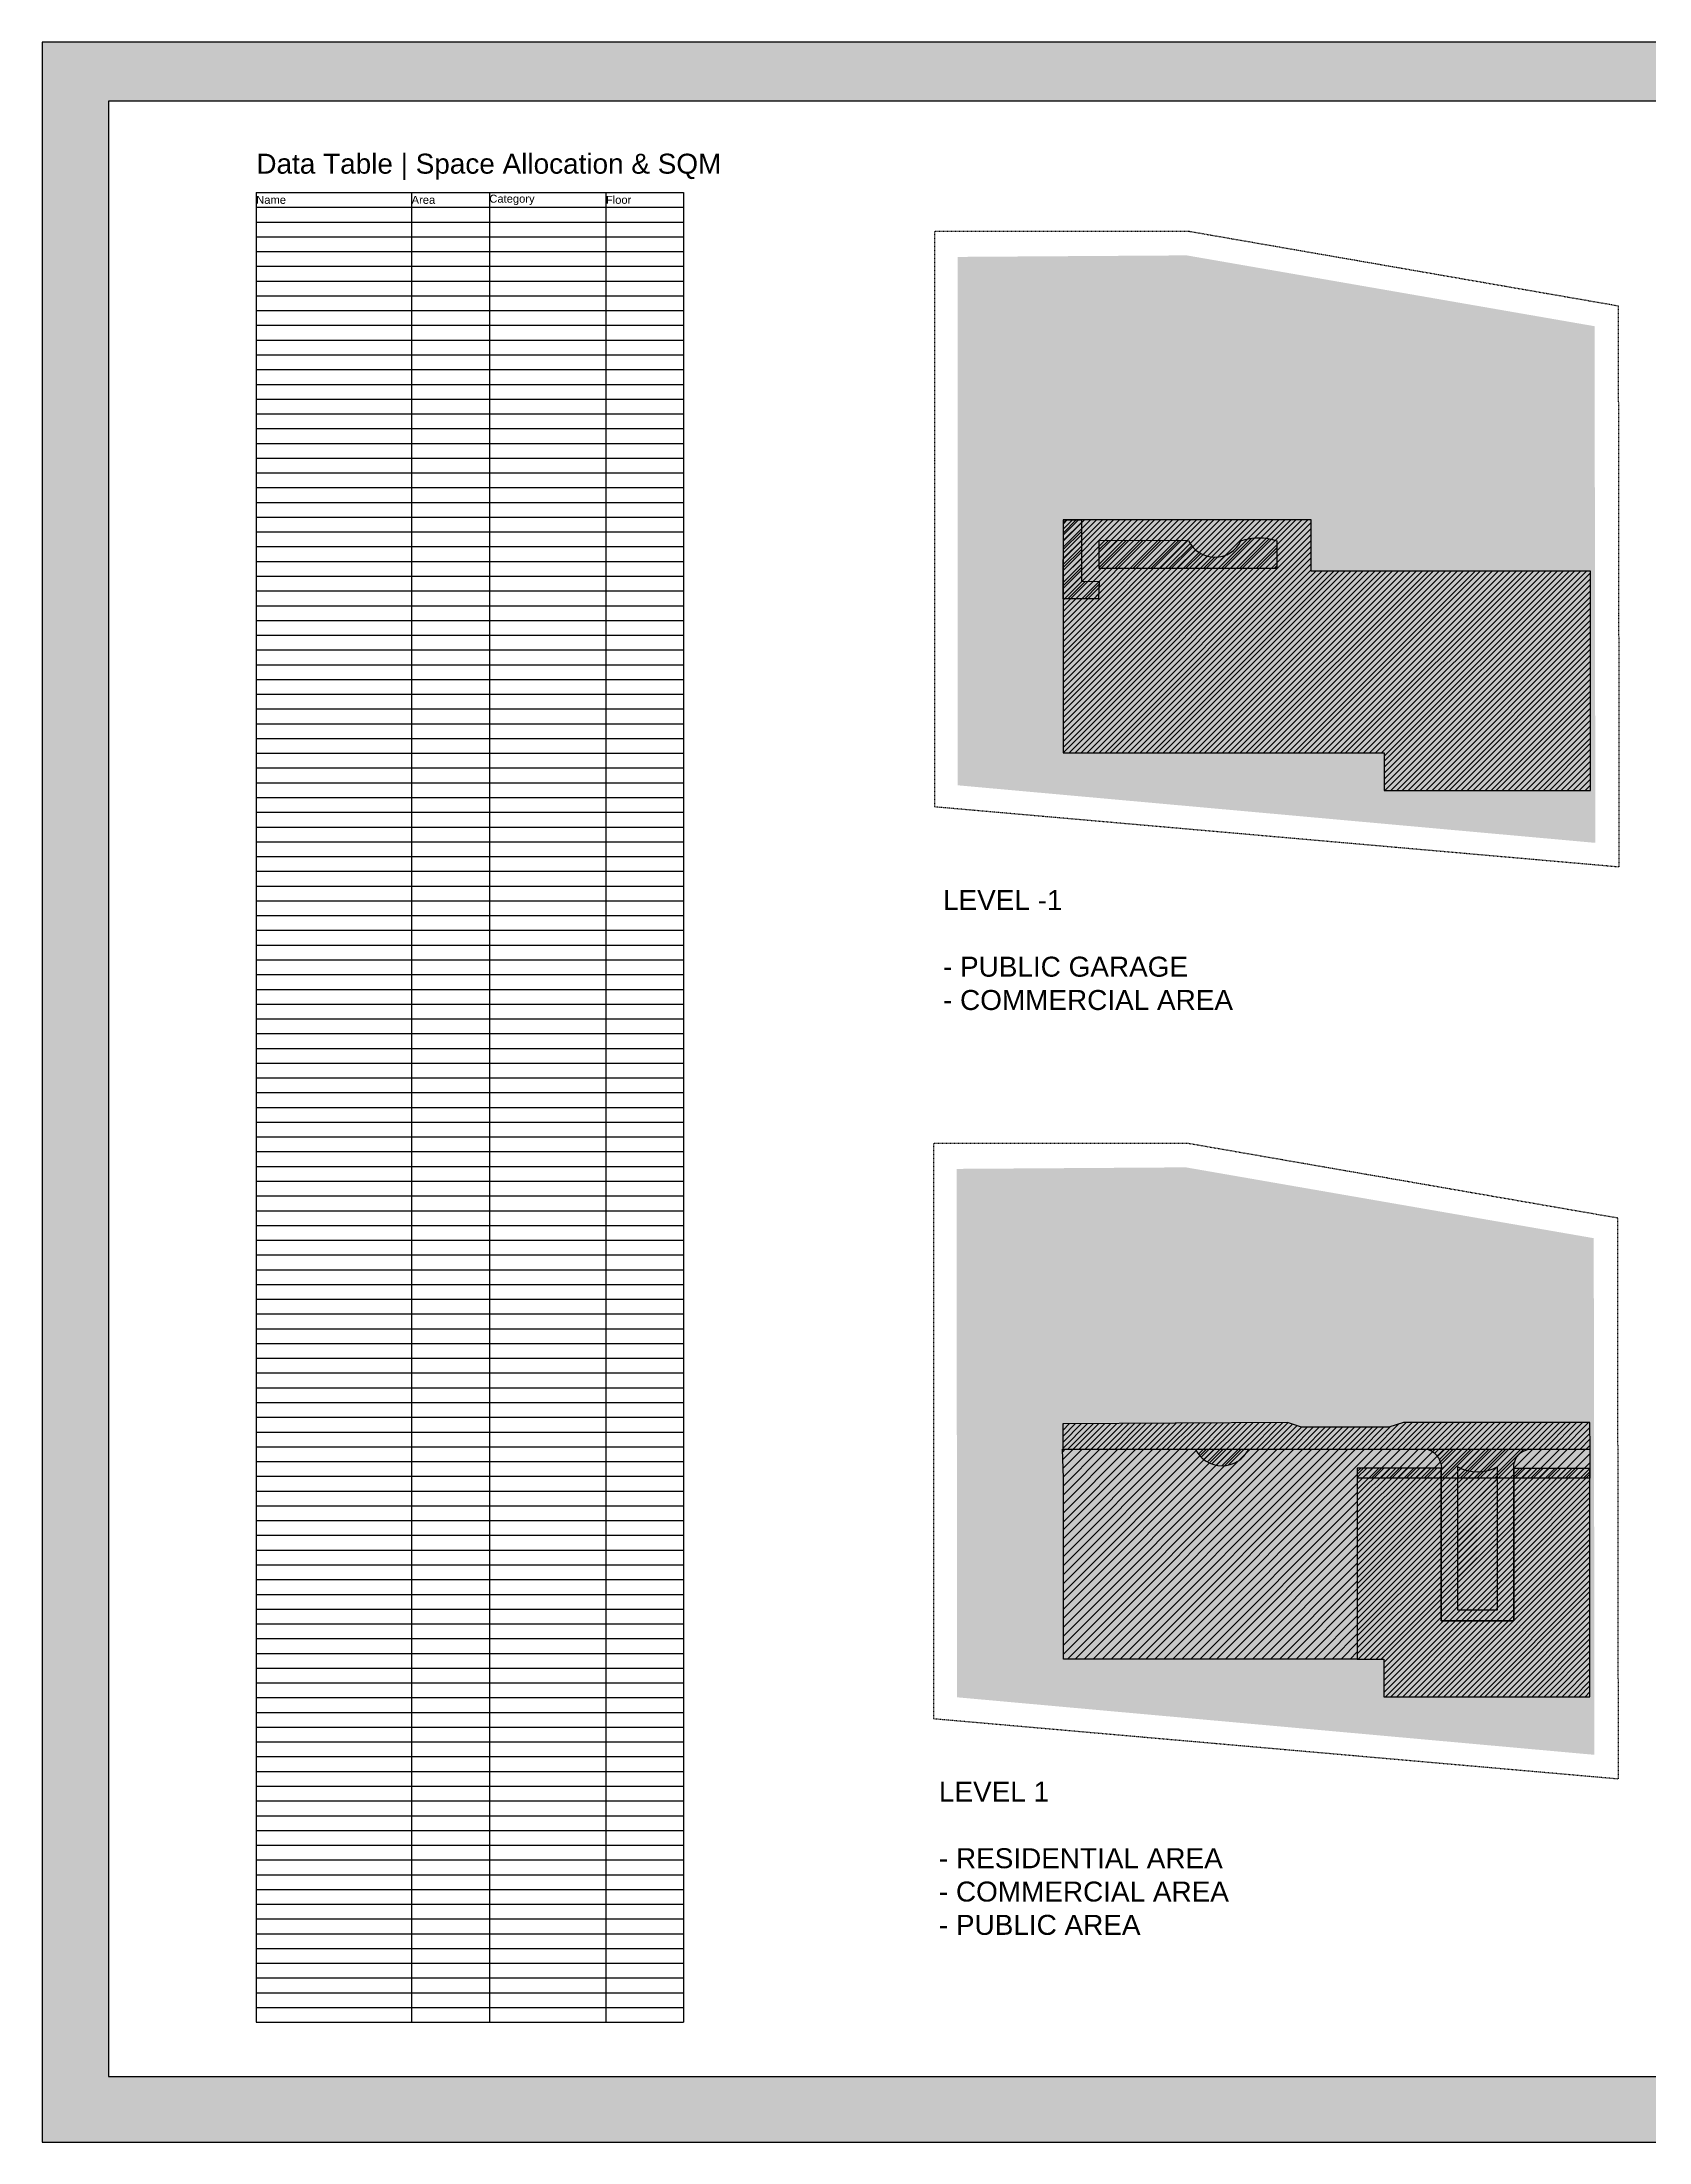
# Model space of a CAD drawing. Header units: metres. Extents: x 183920 to 188551, y 20757 to 23715.
# Drawn here: x 185131.3 to 185372.6, y 21119.2 to 21434.5 of the extents above; entities that cross this region are included whole.
import ezdxf

# ---------------------------------------------------------------- set-up
doc = ezdxf.new("R2010")
doc.units = ezdxf.units.M
for name, pattern in [('Commercial', [0]), ('Light Grey Page Line', [0]), ('Page Lines', [0]), ('Property boundary', [0.00111125, 0.0003175, -0.00015875, 0.0003175, -0.00015875, 0, -0.00015875]), ('Public', [0]), ('Residential', [0])]:
    doc.linetypes.add(name, pattern=pattern)
for name, color, linetype, true_color in [('Imported blocks_1', 7, 'Continuous', 0xc57dd9), ('PDF Import', 7, 'Continuous', 0xff1493), ('Title blocks & Legend', 7, 'Continuous', 0xf890f8), ('Walls', 7, 'Continuous', 0x68db4c), ('Zoning', 7, 'Continuous', 0x47d2e2)]:
    doc.layers.add(name, color=color, linetype=linetype, true_color=true_color)
doc.styles.add('Style', font='', dxfattribs={"height": 3})
doc.styles.add('Style_12', font='', dxfattribs={"height": 3})
doc.styles.add('Style_6', font='', dxfattribs={"height": 1.2})
doc.styles.get('Style').set_extended_font_data('arial')
doc.styles.get('Style_12').set_extended_font_data('arial')
doc.styles.get('Style_6').set_extended_font_data('arial')
pattern_1 = [(45, (0, 0), (-3.535533905932737, 3.535533905932738), []), (45, (0.8999999999999999, 0), (-3.535533905932737, 3.535533905932738), []), (45, (1.8, 0), (-3.535533905932737, 3.535533905932738), []), (45, (2.7, 0), (-3.535533905932737, 3.535533905932738), []), (45, (3.6, 0), (-3.535533905932737, 3.535533905932738), []), (45, (4.5, 0), (-3.535533905932737, 3.535533905932738), []), (45, (5.4, 0), (-3.535533905932737, 3.535533905932738), []), (45, (6.3, 0), (-3.535533905932737, 3.535533905932738), [])]
pattern_2 = [(45, (0, 0), (-5.303300858899106, 5.303300858899107), []), (45, (1.35, 0), (-5.303300858899106, 5.303300858899107), []), (45, (2.7, 0), (-5.303300858899106, 5.303300858899107), []), (45, (4.050000000000001, 0), (-5.303300858899106, 5.303300858899107), []), (45, (5.399999999999999, 0), (-5.303300858899106, 5.303300858899107), []), (45, (6.75, 0), (-5.303300858899106, 5.303300858899107), []), (45, (8.100000000000001, 0), (-5.303300858899106, 5.303300858899107), []), (45, (9.45, 0), (-5.303300858899106, 5.303300858899107), [])]

# ---------------------------------------------------------------- blocks, each defined once
blk = doc.blocks.new('Group 11_2')
at = {"layer": 'Zoning', "linetype": 'Property boundary'}
blk.add_lwpolyline([(185902.589719177, 20637.36246918879), (185902.246874185, 20878.51506117249), (185717.4754785246, 20910.6), (185608.0345602202, 20910.59999998474), (185608.0343258452, 20663.2453936615), (185902.589719177, 20637.36246918879)], close=True, dxfattribs=at)
blk = doc.blocks.new('A3  Title block minimal vertical')
at = {"layer": 'Imported blocks_1', "transparency": 33554483}
blk.add_hatch(color=256, dxfattribs=at).paths.add_polyline_path([(-0.2099314073314251, -0.1483019521171113), (-0.2005320687812578, -0.1390564406268284), (-0.2005320687812578, 0.1399498981545296), (0.1550605809780995, 0.1399498981545296), (0.1550605809780995, -0.1390564406268284), (-0.2005320687812578, -0.1390564406268284), (-0.2099314073314251, -0.1483019521171113), (0.2099314073314676, -0.1483019521171113), (0.2099314073314676, 0.1483019521171195), (-0.2099314073314251, 0.1483019521171195), (-0.2099314073314251, -0.1483019521171113)], flags=0)
at = {"layer": 'Imported blocks_1', "linetype": 'Page Lines'}
blk.add_lwpolyline([(-0.2099314073314248, -0.1483019521171226), (0.2099314073314677, -0.1483019521171226), (0.2099314073314677, 0.1483019521171085), (-0.2099314073314248, 0.1483019521171085), (-0.2099314073314248, -0.1483019521171226)], close=True, dxfattribs=at)
at = {"layer": 'Imported blocks_1', "linetype": 'Light Grey Page Line'}
blk.add_lwpolyline([(-0.2005320687812571, -0.1390564406268426), (0.2016915466515925, -0.1390564406268426), (0.2016915466515925, 0.1399498981545153), (-0.2005320687812571, 0.1399498981545153), (-0.2005320687812571, -0.1390564406268426)], close=True, dxfattribs=at)
blk = doc.blocks.new('*T112')
at = {"layer": 'Title blocks & Legend', "color": 0, "linetype": 'ByBlock', "lineweight": -2}
for p, q in [((0, 0), (64.16399002873493, 0)), ((0, 0), (0, -274.7087708495226)), ((23.33236001044909, 0), (23.33236001044909, -274.7087708495226)), ((34.99854001567361, 0), (34.99854001567361, -274.7087708495226)), ((52.4978100235104, 0), (52.4978100235104, -274.7087708495226)), ((64.16399002873493, 0), (64.16399002873493, -274.7087708495226)), ((0, -2.215393313302603), (64.16399002873493, -2.215393313302603)), ((0, -4.430786626605205), (64.16399002873493, -4.430786626605205)), ((0, -6.646179939907809), (64.16399002873493, -6.646179939907809)), ((0, -8.86157325321041), (64.16399002873493, -8.86157325321041)), ((0, -11.07696656651301), (64.16399002873493, -11.07696656651301)), ((0, -13.29235987981562), (64.16399002873493, -13.29235987981562)), ((0, -15.50775319311822), (64.16399002873493, -15.50775319311822)), ((0, -17.72314650642082), (64.16399002873493, -17.72314650642082)), ((0, -19.93853981972342), (64.16399002873493, -19.93853981972342)), ((0, -22.15393313302603), (64.16399002873493, -22.15393313302603)), ((0, -24.36932644632863), (64.16399002873493, -24.36932644632863)), ((0, -26.58471975963123), (64.16399002873493, -26.58471975963123)), ((0, -28.80011307293383), (64.16399002873493, -28.80011307293383)), ((0, -31.01550638623644), (64.16399002873493, -31.01550638623644)), ((0, -33.23089969953904), (64.16399002873493, -33.23089969953904)), ((0, -35.44629301284164), (64.16399002873493, -35.44629301284164)), ((0, -37.66168632614425), (64.16399002873493, -37.66168632614425)), ((0, -39.87707963944685), (64.16399002873493, -39.87707963944685)), ((0, -42.09247295274946), (64.16399002873493, -42.09247295274946)), ((0, -44.30786626605207), (64.16399002873493, -44.30786626605207)), ((0, -46.52325957935467), (64.16399002873493, -46.52325957935467)), ((0, -48.73865289265728), (64.16399002873493, -48.73865289265728)), ((0, -50.95404620595988), (64.16399002873493, -50.95404620595988)), ((0, -53.16943951926249), (64.16399002873493, -53.16943951926249)), ((0, -55.3848328325651), (64.16399002873493, -55.3848328325651)), ((0, -57.6002261458677), (64.16399002873493, -57.6002261458677)), ((0, -59.81561945917031), (64.16399002873493, -59.81561945917031)), ((0, -62.03101277247291), (64.16399002873493, -62.03101277247291)), ((0, -64.24640608577552), (64.16399002873493, -64.24640608577552)), ((0, -66.46179939907812), (64.16399002873493, -66.46179939907812)), ((0, -68.67719271238072), (64.16399002873493, -68.67719271238072)), ((0, -70.89258602568331), (64.16399002873493, -70.89258602568331)), ((0, -73.10797933898591), (64.16399002873493, -73.10797933898591)), ((0, -75.32337265228851), (64.16399002873493, -75.32337265228851)), ((0, -77.53876596559111), (64.16399002873493, -77.53876596559111)), ((0, -79.75415927889371), (64.16399002873493, -79.75415927889371)), ((0, -81.96955259219631), (64.16399002873493, -81.96955259219631)), ((0, -84.1849459054989), (64.16399002873493, -84.1849459054989)), ((0, -86.4003392188015), (64.16399002873493, -86.4003392188015)), ((0, -88.6157325321041), (64.16399002873493, -88.6157325321041)), ((0, -90.8311258454067), (64.16399002873493, -90.8311258454067)), ((0, -93.0465191587093), (64.16399002873493, -93.0465191587093)), ((0, -95.2619124720119), (64.16399002873493, -95.2619124720119)), ((0, -97.4773057853145), (64.16399002873493, -97.4773057853145)), ((0, -99.6926990986171), (64.16399002873493, -99.6926990986171)), ((0, -101.9080924119197), (64.16399002873493, -101.9080924119197)), ((0, -104.1234857252223), (64.16399002873493, -104.1234857252223)), ((0, -106.3388790385249), (64.16399002873493, -106.3388790385249)), ((0, -108.5542723518275), (64.16399002873493, -108.5542723518275)), ((0, -110.7696656651301), (64.16399002873493, -110.7696656651301)), ((0, -112.9850589784327), (64.16399002873493, -112.9850589784327)), ((0, -115.2004522917353), (64.16399002873493, -115.2004522917353)), ((0, -117.4158456050379), (64.16399002873493, -117.4158456050379)), ((0, -119.6312389183405), (64.16399002873493, -119.6312389183405)), ((0, -121.8466322316431), (64.16399002873493, -121.8466322316431)), ((0, -124.0620255449457), (64.16399002873493, -124.0620255449457)), ((0, -126.2774188582483), (64.16399002873493, -126.2774188582483)), ((0, -128.4928121715509), (64.16399002873493, -128.4928121715509)), ((0, -130.7082054848535), (64.16399002873493, -130.7082054848535)), ((0, -132.9235987981561), (64.16399002873493, -132.9235987981561)), ((0, -135.1389921114587), (64.16399002873493, -135.1389921114587)), ((0, -137.3543854247613), (64.16399002873493, -137.3543854247613)), ((0, -139.5697787380639), (64.16399002873493, -139.5697787380639)), ((0, -141.7851720513665), (64.16399002873493, -141.7851720513665)), ((0, -144.0005653646691), (64.16399002873493, -144.0005653646691)), ((0, -146.2159586779717), (64.16399002873493, -146.2159586779717)), ((0, -148.4313519912743), (64.16399002873493, -148.4313519912743)), ((0, -150.6467453045769), (64.16399002873493, -150.6467453045769)), ((0, -152.8621386178795), (64.16399002873493, -152.8621386178795)), ((0, -155.0775319311821), (64.16399002873493, -155.0775319311821)), ((0, -157.2929252444847), (64.16399002873493, -157.2929252444847)), ((0, -159.5083185577873), (64.16399002873493, -159.5083185577873)), ((0, -161.7237118710899), (64.16399002873493, -161.7237118710899)), ((0, -163.9391051843925), (64.16399002873493, -163.9391051843925)), ((0, -166.1544984976951), (64.16399002873493, -166.1544984976951)), ((0, -168.3698918109977), (64.16399002873493, -168.3698918109977)), ((0, -170.5852851243003), (64.16399002873493, -170.5852851243003)), ((0, -172.8006784376029), (64.16399002873493, -172.8006784376029)), ((0, -175.0160717509055), (64.16399002873493, -175.0160717509055)), ((0, -177.2314650642081), (64.16399002873493, -177.2314650642081)), ((0, -179.4468583775107), (64.16399002873493, -179.4468583775107)), ((0, -181.6622516908133), (64.16399002873493, -181.6622516908133)), ((0, -183.8776450041159), (64.16399002873493, -183.8776450041159)), ((0, -186.0930383174185), (64.16399002873493, -186.0930383174185)), ((0, -188.3084316307211), (64.16399002873493, -188.3084316307211)), ((0, -190.5238249440237), (64.16399002873493, -190.5238249440237)), ((0, -192.7392182573263), (64.16399002873493, -192.7392182573263)), ((0, -194.9546115706289), (64.16399002873493, -194.9546115706289)), ((0, -197.1700048839315), (64.16399002873493, -197.1700048839315)), ((0, -199.3853981972341), (64.16399002873493, -199.3853981972341)), ((0, -201.6007915105367), (64.16399002873493, -201.6007915105367)), ((0, -203.8161848238393), (64.16399002873493, -203.8161848238393)), ((0, -206.0315781371418), (64.16399002873493, -206.0315781371418)), ((0, -208.2469714504444), (64.16399002873493, -208.2469714504444)), ((0, -210.462364763747), (64.16399002873493, -210.462364763747)), ((0, -212.6777580770496), (64.16399002873493, -212.6777580770496)), ((0, -214.8931513903522), (64.16399002873493, -214.8931513903522)), ((0, -217.1085447036548), (64.16399002873493, -217.1085447036548)), ((0, -219.3239380169574), (64.16399002873493, -219.3239380169574)), ((0, -221.53933133026), (64.16399002873493, -221.53933133026)), ((0, -223.7547246435626), (64.16399002873493, -223.7547246435626)), ((0, -225.9701179568652), (64.16399002873493, -225.9701179568652)), ((0, -228.1855112701678), (64.16399002873493, -228.1855112701678)), ((0, -230.4009045834704), (64.16399002873493, -230.4009045834704)), ((0, -232.616297896773), (64.16399002873493, -232.616297896773)), ((0, -234.8316912100756), (64.16399002873493, -234.8316912100756)), ((0, -237.0470845233782), (64.16399002873493, -237.0470845233782)), ((0, -239.2624778366808), (64.16399002873493, -239.2624778366808)), ((0, -241.4778711499834), (64.16399002873493, -241.4778711499834)), ((0, -243.693264463286), (64.16399002873493, -243.693264463286)), ((0, -245.9086577765886), (64.16399002873493, -245.9086577765886)), ((0, -248.1240510898912), (64.16399002873493, -248.1240510898912)), ((0, -250.3394444031938), (64.16399002873493, -250.3394444031938)), ((0, -252.5548377164964), (64.16399002873493, -252.5548377164964)), ((0, -254.770231029799), (64.16399002873493, -254.770231029799)), ((0, -256.9856243431016), (64.16399002873493, -256.9856243431016)), ((0, -259.2010176564042), (64.16399002873493, -259.2010176564042)), ((0, -261.4164109697069), (64.16399002873493, -261.4164109697069)), ((0, -263.6318042830095), (64.16399002873493, -263.6318042830095)), ((0, -265.8471975963121), (64.16399002873493, -265.8471975963121)), ((0, -268.0625909096148), (64.16399002873493, -268.0625909096148)), ((0, -270.2779842229174), (64.16399002873493, -270.2779842229174)), ((0, -272.49337753622), (64.16399002873493, -272.49337753622)), ((0, -274.7087708495226), (64.16399002873493, -274.7087708495226))]:
    blk.add_line(p, q, dxfattribs=at)
at = {"layer": 'Title blocks & Legend', "color": 0, "char_height": 1.2, "attachment_point": 4, "style": 'Style_6'}
for s, insert, width in [('Name', (0, -1.107696656651301), 23.33236001044909), ('Area', (23.33236001044909, -1.107696656651301), 11.66618000522453), ('Category', (34.99854001567361, -1.107696656651301), 17.49927000783678), ('Floor', (52.4978100235104, -1.107696656651301), 11.66618000522453)]:
    blk.add_mtext(s, dxfattribs=dict(at, insert=insert, width=width))
blk = doc.blocks.new('Group 11_1')
at = {"layer": 'Zoning', "linetype": 'Property boundary'}
blk.add_lwpolyline([(185902.589719177, 20637.36246918879), (185902.246874185, 20878.51506117249), (185717.4754785246, 20910.6), (185608.0345602202, 20910.59999998474), (185608.0343258452, 20663.2453936615), (185902.589719177, 20637.36246918879)], close=True, dxfattribs=at)

msp = doc.modelspace()

# ---------------------------------------------------------------- hatches: boundary and pattern name
at = {"layer": 'Walls'}
h = msp.add_hatch(dxfattribs=at)
h.set_pattern_fill('PATTERN_4', color=256, scale=10, style=0, pattern_type=2)
h.set_pattern_definition(pattern_1)
h.paths.add_polyline_path([(185363.8119539889, 21322.09256519891), (185363.8150852458, 21355.04991010555), (185321.8639449201, 21355.05230905497), (185321.8639448439, 21362.73656978612), (185284.6144466402, 21362.73656978612), (185284.6144466402, 21327.77080386909), (185332.8358360905, 21327.77080386909), (185332.8358360905, 21322.10476780871), (185363.8119539889, 21322.09256519891)], flags=0)
h = msp.add_hatch(dxfattribs=at)
h.set_pattern_fill('PATTERN_2', color=256, scale=15, style=0, pattern_type=2)
h.set_pattern_definition(pattern_2)
h.paths.add_polyline_path([(185287.4445867275, 21353.52638932908), (185290.0193640642, 21353.47652601215), (185289.9196373556, 21350.88186860511), (185284.6204926267, 21350.88186859025), (185284.6703559474, 21362.73623012234), (185287.3662659052, 21362.71827931491), (185287.3662660387, 21353.42666262007)], flags=0)
h = msp.add_hatch(dxfattribs=at)
h.set_pattern_fill('PATTERN_2', color=256, scale=15, style=0, pattern_type=2)
h.set_pattern_definition(pattern_2)
edge = h.paths.add_edge_path(flags=0)
edge.add_arc((185307.4217027791, 21361.56044620535), 4.424555855198161, 206.0885507001234, 269.5863808325322)
edge.add_arc((185307.478658946, 21361.36428730806), 4.229216062654463, 268.7955715057886, 335.2581564283757)
edge.add_arc((185314.026068616, 21351.56916057249), 8.469149632618318, 71.36352173261878, 108.63647826738111, ccw=False)
edge.add_line((185316.7324925701, 21359.59423159274), (185316.7324926266, 21355.40468858877))
edge.add_line((185316.7324926266, 21355.40468858877), (185290.0635577879, 21355.40468858877))
edge.add_line((185290.0635577879, 21355.40468858877), (185290.0635577879, 21359.64409487545))
edge.add_line((185290.0635577879, 21359.64409487545), (185303.4117140084, 21359.69395830064))
edge.add_line((185303.4117140084, 21359.69395830064), (185303.4479407177, 21359.61470480543))
h = msp.add_hatch(dxfattribs=at)
h.set_pattern_fill('PATTERN_3', color=256, scale=10, style=0, pattern_type=2)
h.set_pattern_definition(pattern_1)
h.paths.add_polyline_path([(185341.449177057, 21220.36848619216), (185328.7996898185, 21220.37137928971), (185328.7996898574, 21191.70363536065), (185332.7650547536, 21191.70363536065), (185332.7650547536, 21186.04808006712), (185363.7291872866, 21186.04808006712), (185363.7291872866, 21220.30044503255), (185352.3024519913, 21220.30044503255), (185352.3024519913, 21197.43016473618), (185341.38290618, 21197.43016473618), (185341.38290618, 21220.36570481163), (185341.2639263741, 21220.32779804302)], flags=0)
h = msp.add_hatch(dxfattribs=at)
h.set_pattern_fill('PATTERN_3', color=256, scale=10, style=0, pattern_type=2)
h.set_pattern_definition(pattern_1)
edge = h.paths.add_edge_path(flags=0)
edge.add_arc((185346.8408645611, 21225.86453523299), 6.103593369084156, 240.51333367870672, 299.4866663212934, ccw=False)
edge.add_line((185343.836547726, 21220.55153868026), (185343.8365476273, 21199.08850946131))
edge.add_line((185343.8365476273, 21199.08850946131), (185349.8452250276, 21199.08850936344))
edge.add_line((185349.8452250276, 21199.08850936344), (185349.8451813963, 21220.55153868026))
edge.add_line((185349.8451813963, 21220.55153868026), (185349.8451813963, 21220.55153868026))
at = {"layer": 'Zoning', "transparency": 33554483}
for points in [[(185364.5340706817, 21314.23923012233), (185364.4208893399, 21391.8046771294), (185303.1819897044, 21402.43860854005), (185268.7888185249, 21402.21059145706), (185268.8122989356, 21322.87850234257), (185364.5340706817, 21314.23923012233)], [(185364.4060578018, 21177.31975810594), (185364.29287646, 21254.885205113), (185303.0539768245, 21265.51913652366), (185268.660805645, 21265.29111944067), (185268.6842860557, 21185.95903032618), (185364.4060578018, 21177.31975810594)]]:
    msp.add_hatch(color=256, dxfattribs=at).paths.add_polyline_path(points, flags=0)
at = {"layer": 'Zoning'}
h = msp.add_hatch(dxfattribs=at)
h.set_pattern_fill('PATTERN_4', color=256, scale=10, style=0, pattern_type=2)
h.set_pattern_definition(pattern_1)
edge = h.paths.add_edge_path(flags=0)
edge.add_line((185341.4434413588, 21220.47309943171), (185341.3988141621, 21220.3280610427))
edge.add_line((185341.3988141621, 21220.3280610427), (185341.3988141621, 21218.58062737509))
edge.add_line((185341.3988141621, 21218.58062737509), (185341.3988141621, 21218.31844259496))
edge.add_line((185341.3988141621, 21218.31844259496), (185341.3988141621, 21218.05765241472))
edge.add_line((185341.3988141621, 21218.05765241472), (185341.3988141621, 21212.91855180409))
edge.add_line((185341.3988141621, 21212.91855180409), (185341.3988141621, 21212.65776162385))
edge.add_line((185341.3988141621, 21212.65776162385), (185341.3988141621, 21212.39557684371))
edge.add_line((185341.3988141621, 21212.39557684371), (185341.3988141621, 21205.94555233241))
edge.add_line((185341.3988141621, 21205.94555233241), (185341.3988141621, 21205.68476215217))
edge.add_line((185341.3988141621, 21205.68476215217), (185341.3988141621, 21205.42257737203))
edge.add_line((185341.3988141621, 21205.42257737203), (185341.3988141621, 21200.36715275506))
edge.add_line((185341.3988141621, 21200.36715275506), (185341.3988141621, 21200.10636257482))
edge.add_line((185341.3988141621, 21200.10636257482), (185341.3988141621, 21199.84417779469))
edge.add_line((185341.3988141621, 21199.84417779469), (185341.3988141621, 21197.43012537759))
edge.add_line((185341.3988141621, 21197.43012537759), (185342.3973476865, 21197.43012537759))
edge.add_line((185342.3973476865, 21197.43012537759), (185342.6595324666, 21197.43012537759))
edge.add_line((185342.6595324666, 21197.43012537759), (185342.9217172468, 21197.43012537759))
edge.add_line((185342.9217172468, 21197.43012537759), (185350.7649470525, 21197.43012537759))
edge.add_line((185350.7649470525, 21197.43012537759), (185351.0271318327, 21197.43012537759))
edge.add_line((185351.0271318327, 21197.43012537759), (185351.2893166128, 21197.43012537759))
edge.add_line((185351.2893166128, 21197.43012537759), (185352.2934285367, 21197.43012537759))
edge.add_line((185352.2934285367, 21197.43012537759), (185352.2934285367, 21199.38674902934))
edge.add_line((185352.2934285367, 21199.38674902934), (185352.2934285367, 21199.64893380948))
edge.add_line((185352.2934285367, 21199.64893380948), (185352.2934285367, 21199.90972398972))
edge.add_line((185352.2934285367, 21199.90972398972), (185352.2934285367, 21205.88000613737))
edge.add_line((185352.2934285367, 21205.88000613737), (185352.2934285367, 21206.14219091751))
edge.add_line((185352.2934285367, 21206.14219091751), (185352.2934285367, 21206.40298109775))
edge.add_line((185352.2934285367, 21206.40298109775), (185352.2934285367, 21210.31343920147))
edge.add_line((185352.2934285367, 21210.31343920147), (185352.2934285367, 21210.5756239816))
edge.add_line((185352.2934285367, 21210.5756239816), (185352.2934285367, 21210.83641416185))
edge.add_line((185352.2934285367, 21210.83641416185), (185352.2934285367, 21217.62532644747))
edge.add_line((185352.2934285367, 21217.62532644747), (185352.2934285367, 21217.88751122761))
edge.add_line((185352.2934285367, 21217.88751122761), (185352.2934285367, 21218.14830140785))
edge.add_line((185352.2934285367, 21218.14830140785), (185352.2934285367, 21220.3280610427))
edge.add_line((185352.2934285367, 21220.3280610427), (185352.2990069363, 21220.54701322611))
edge.add_arc((185355.0103156733, 21220.55550649693), 2.711322039654556, 132.6077881285018, 180.1794804753745, ccw=False)
edge.add_line((185353.1748156699, 21222.55105327427), (185353.3031188602, 21222.66262126581))
edge.add_line((185353.3031188602, 21222.66262126581), (185353.4481572492, 21222.77279465747))
edge.add_line((185353.4481572492, 21222.77279465747), (185353.5931956382, 21222.86623285039))
edge.add_line((185353.5931956382, 21222.86623285039), (185354.4745827715, 21223.21348822408))
edge.add_line((185354.4745827715, 21223.21348822408), (185363.7514612686, 21223.21348822408))
edge.add_line((185363.7514612686, 21223.21348822408), (185363.6845204736, 21227.18879522289))
edge.add_line((185363.6845204736, 21227.18879522289), (185335.7144249928, 21227.20622772156))
edge.add_line((185335.7144249928, 21227.20622772156), (185333.5109571598, 21226.5089277744))
edge.add_line((185333.5109571598, 21226.5089277744), (185320.4184533517, 21226.48800877598))
edge.add_line((185320.4184533517, 21226.48800877598), (185318.3098183115, 21227.19855742215))
edge.add_line((185318.3098183115, 21227.19855742215), (185284.5772360673, 21227.03748113435))
edge.add_line((185284.5772360673, 21227.03748113435), (185284.5772360673, 21223.21348822408))
edge.add_line((185284.5772360673, 21223.21348822408), (185304.4809657593, 21223.21348822408))
edge.add_arc((185308.4806854396, 21225.19109885494), 4.461916777393657, 206.3095092406531, 231.2176064688614)
edge.add_line((185305.685900068, 21221.71289873777), (185305.8532520553, 21221.5832009476))
edge.add_line((185305.8532520553, 21221.5832009476), (185305.9313496494, 21221.52741695183))
edge.add_line((185305.9313496494, 21221.52741695183), (185306.1098584359, 21221.40887596081))
edge.add_arc((185308.4801870603, 21225.1927305723), 4.464976316692113, 237.9356432610364, 302.3330351657985)
edge.add_line((185310.8682332754, 21221.42003275996), (185311.0300068631, 21221.53020615162))
edge.add_line((185311.0300068631, 21221.53020615162), (185311.135996455, 21221.60272534612))
edge.add_line((185311.135996455, 21221.60272534612), (185311.2921916432, 21221.72405553692))
edge.add_arc((185308.4798004057, 21225.18630947915), 4.460576961964974, 309.0869792867896, 333.7505941721909)
edge.add_line((185312.4803907532, 21223.21348822408), (185339.3124927202, 21223.21348822408))
edge.add_line((185339.3124927202, 21223.21348822408), (185340.0711550627, 21222.83694625261))
edge.add_line((185340.0711550627, 21222.83694625261), (185340.2440854496, 21222.71143226212))
edge.add_line((185340.2440854496, 21222.71143226212), (185340.3166046441, 21222.65285906655))
edge.add_line((185340.3166046441, 21222.65285906655), (185340.4783782319, 21222.50921527744))
edge.add_arc((185338.3121287759, 21220.23570772068), 3.140298284588491, 4.335426126314985, 46.38391387839471, ccw=False)
edge.add_line((185341.4434413588, 21220.47309943171), (185341.4434413588, 21220.47309943171))
h = msp.add_hatch(dxfattribs=at)
h.set_pattern_fill('PATTERN_2', color=256, scale=15, style=0, pattern_type=2)
h.set_pattern_definition(pattern_2)
h.paths.add_polyline_path([(185328.7996897529, 21191.70634399102), (185284.6776471919, 21191.7063439909), (185284.6776472597, 21218.83444455587), (185284.554922469, 21223.19954222514), (185363.7235692707, 21223.21209362418), (185363.7235692707, 21218.83165535608), (185328.7996898208, 21218.83304995609), (185328.7996897529, 21191.70634399102)], flags=0)

# ---------------------------------------------------------------- linework, layer by layer
at = {"layer": 'Walls', "linetype": 'Public'}
msp.add_lwpolyline([(185363.8119539889, 21322.09256519891), (185363.8150852458, 21355.04991010555), (185321.8639449201, 21355.05230905497), (185321.8639448439, 21362.73656978612), (185284.6144466402, 21362.73656978612), (185284.6144466402, 21327.77080386909), (185332.8358360905, 21327.77080386909), (185332.8358360905, 21322.10476780871), (185363.8119539889, 21322.09256519891)], close=True, dxfattribs=at)
at = {"layer": 'Walls', "linetype": 'Commercial'}
msp.add_lwpolyline([(185287.4445867275, 21353.52638932908), (185290.0193640642, 21353.47652601215), (185289.9196373556, 21350.88186860511), (185284.6204926267, 21350.88186859025), (185284.6703559474, 21362.73623012234), (185287.3662659052, 21362.71827931491), (185287.3662660387, 21353.42666262007)], dxfattribs=at)
msp.add_lwpolyline([(185303.4479407177, 21359.61470480543, 0.284375580458589), (185307.3897621156, 21357.13600564074, 0.2984103188610942), (185311.3196446618, 21359.59423159274, -0.1640831665299084), (185316.7324925701, 21359.59423159274), (185316.7324926266, 21355.40468858877), (185290.0635577879, 21355.40468858877), (185290.0635577879, 21359.64409487545), (185303.4117140084, 21359.69395830064)], format="xyb", dxfattribs=at)
at = {"layer": 'Walls', "linetype": 'Residential'}
msp.add_lwpolyline([(185341.449177057, 21220.36848619216), (185328.7996898185, 21220.37137928971), (185328.7996898574, 21191.70363536065), (185332.7650547536, 21191.70363536065), (185332.7650547536, 21186.04808006712), (185363.7291872866, 21186.04808006712), (185363.7291872866, 21220.30044503255), (185352.3024519913, 21220.30044503255), (185352.3024519913, 21197.43016473618), (185341.38290618, 21197.43016473618), (185341.38290618, 21220.36570481163), (185341.2639263741, 21220.32779804302)], dxfattribs=at)
msp.add_lwpolyline([(185349.8451813963, 21220.55153868026, -0.2631536085381889), (185343.836547726, 21220.55153868026), (185343.8365476273, 21199.08850946131), (185349.8452250276, 21199.08850936344), (185349.8451813963, 21220.55153868026)], format="xyb", close=True, dxfattribs=at)
at = {"layer": 'Zoning', "linetype": 'Public'}
msp.add_lwpolyline([(185341.4434413588, 21220.47309943171), (185341.3988141621, 21220.3280610427), (185341.3988141621, 21218.58062737509), (185341.3988141621, 21218.31844259496), (185341.3988141621, 21218.05765241472), (185341.3988141621, 21212.91855180409), (185341.3988141621, 21212.65776162385), (185341.3988141621, 21212.39557684371), (185341.3988141621, 21205.94555233241), (185341.3988141621, 21205.68476215217), (185341.3988141621, 21205.42257737203), (185341.3988141621, 21200.36715275506), (185341.3988141621, 21200.10636257482), (185341.3988141621, 21199.84417779469), (185341.3988141621, 21197.43012537759), (185342.3973476865, 21197.43012537759), (185342.6595324666, 21197.43012537759), (185342.9217172468, 21197.43012537759), (185350.7649470525, 21197.43012537759), (185351.0271318327, 21197.43012537759), (185351.2893166128, 21197.43012537759), (185352.2934285367, 21197.43012537759), (185352.2934285367, 21199.38674902934), (185352.2934285367, 21199.64893380948), (185352.2934285367, 21199.90972398972), (185352.2934285367, 21205.88000613737), (185352.2934285367, 21206.14219091751), (185352.2934285367, 21206.40298109775), (185352.2934285367, 21210.31343920147), (185352.2934285367, 21210.5756239816), (185352.2934285367, 21210.83641416185), (185352.2934285367, 21217.62532644747), (185352.2934285367, 21217.88751122761), (185352.2934285367, 21218.14830140785), (185352.2934285367, 21220.3280610427), (185352.2990069363, 21220.54701322611, -0.210604055362912), (185353.1748156699, 21222.55105327427), (185353.3031188602, 21222.66262126581), (185353.4481572492, 21222.77279465747), (185353.5931956382, 21222.86623285039), (185354.4745827715, 21223.21348822408), (185363.7514612686, 21223.21348822408), (185363.6845204736, 21227.18879522289), (185335.7144249928, 21227.20622772156), (185333.5109571598, 21226.5089277744), (185320.4184533517, 21226.48800877598), (185318.3098183115, 21227.19855742215), (185284.5772360673, 21227.03748113435), (185284.5772360673, 21223.21348822408), (185304.4809657593, 21223.21348822408, 0.1091120183203197), (185305.685900068, 21221.71289873777), (185305.8532520553, 21221.5832009476), (185305.9313496494, 21221.52741695183), (185306.1098584359, 21221.40887596081, 0.2886228407716444), (185310.8682332754, 21221.42003275996), (185311.0300068631, 21221.53020615162), (185311.135996455, 21221.60272534612), (185311.2921916432, 21221.72405553692, 0.1080326878940525), (185312.4803907532, 21223.21348822408), (185339.3124927202, 21223.21348822408), (185340.0711550627, 21222.83694625261), (185340.2440854496, 21222.71143226212), (185340.3166046441, 21222.65285906655), (185340.4783782319, 21222.50921527744, -0.1855578887165633), (185341.4434413588, 21220.47309943171)], format="xyb", close=True, dxfattribs=at)
at = {"layer": 'Zoning', "linetype": 'Commercial'}
msp.add_lwpolyline([(185328.7996897529, 21191.70634399102), (185284.6776471919, 21191.7063439909), (185284.6776472597, 21218.83444455587), (185284.554922469, 21223.19954222514), (185363.7235692707, 21223.21209362418), (185363.7235692707, 21218.83165535608), (185328.7996898208, 21218.83304995609), (185328.7996897529, 21191.70634399102)], close=True, dxfattribs=at)

# ---------------------------------------------------------------- block references
msp.add_blockref('*T112', (185163.4883879911, 21411.87735005746))
at = {"layer": 'Title blocks & Legend', "xscale": 1060.964683923744, "yscale": 1062.975773071686}
msp.add_blockref('A3  Title block minimal vertical', (185354.0578092249, 21276.833), dxfattribs=at)
at = {"layer": 'Zoning', "xscale": 0.3490400006450455, "yscale": 0.3490400006450455}
for name, p in [('Group 11_2', (120480.6934750148, 14107.38217319873)), ('Group 11_1', (120480.5654621349, 13970.46270118234))]:
    msp.add_blockref(name, p, dxfattribs=at)

# ---------------------------------------------------------------- texts
at = {"layer": 'PDF Import', "char_height": 3, "attachment_point": 1}
for s, insert, width, style in [('Data Table | Space Allocation & SQM', (185163.5145194694, 21417.70400101335), 81.28933149349776, 'Style_12'), ('LEVEL -1\\P\\P- PUBLIC GARAGE\\P- COMMERCIAL AREA', (185266.5938958334, 21307.15071762304), 95.5042759497561, 'Style_12'), ('LEVEL 1\\P\\P- RESIDENTIAL AREA\\P- COMMERCIAL AREA\\P- PUBLIC AREA', (185265.9798554703, 21173.29632118715), 95.5042759497561, 'Style')]:
    msp.add_mtext(s, dxfattribs=dict(at, insert=insert, width=width, style=style))

doc.saveas('drawing.dxf')
